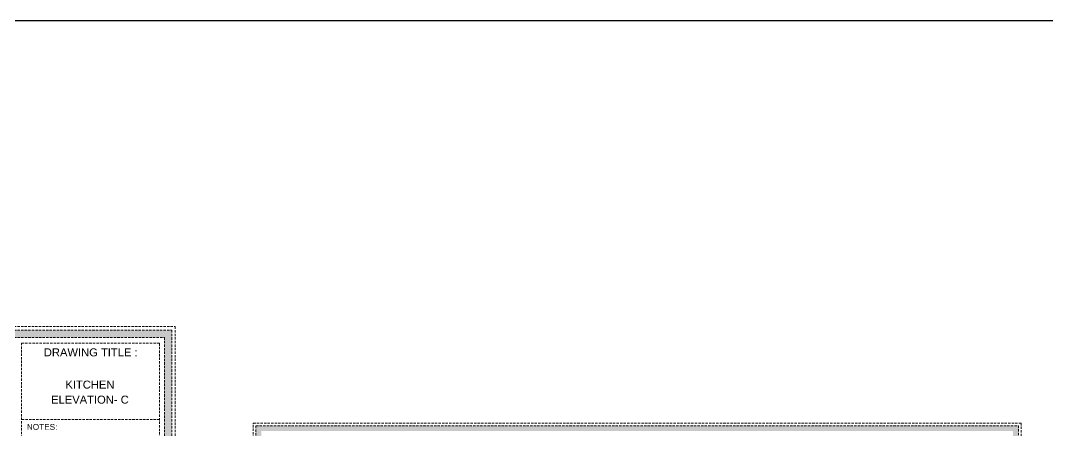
# Model space of a CAD drawing. Header units: millimetres. Extents: x 56222 to 3066687, y -650199 to -121287.
# Drawn here: x 141354.9 to 141787.6, y -185139.6 to -184966.7 of the extents above; entities that cross this region are included whole.
import ezdxf
from ezdxf.enums import TextEntityAlignment as Align

# ---------------------------------------------------------------- set-up
doc = ezdxf.new("R2010")
doc.units = ezdxf.units.MM
doc.header["$MEASUREMENT"] = 0
doc.linetypes.add('DASHEDX2', pattern=[1.5, 1, -0.5])
for name, color, linetype, lineweight in [('Dimension', 10, 'DASHEDX2', 20), ('NAME PLATE', 7, 'Continuous', 25), ('XX~SLAB ( BEAM )~ ( DIM )', 7, 'Continuous', 9)]:
    doc.layers.add(name, color=color, linetype=linetype, lineweight=lineweight)
doc.styles.add('Arial', font='arial.ttf')

msp = doc.modelspace()

# ---------------------------------------------------------------- hatches: boundary and pattern name
at = {"layer": 'Dimension', "true_color": 0xd39e00}
h = msp.add_hatch(color=42, dxfattribs=at)
h.paths.add_polyline_path([(140986.15, -185097.29), (140986.15, -185401.68), (141418.59, -185401.68), (141418.59, -185097.29)])
h.paths.add_polyline_path([(140989.19, -185100.33), (141415.55, -185100.33), (141415.55, -185398.64), (140989.19, -185398.64)], flags=16)
h = msp.add_hatch(color=42, dxfattribs=at)
h.paths.add_polyline_path([(141454.11, -185137.56), (141454.11, -185363.63), (141775.29, -185363.63), (141775.29, -185137.56)])
h.paths.add_polyline_path([(141456.37, -185139.81), (141773.03, -185139.81), (141773.03, -185361.37), (141456.37, -185361.37)], flags=16)

# ---------------------------------------------------------------- linework, layer by layer
at = {"layer": 'Dimension', "color": 42, "true_color": 0xd39e00}
msp.add_line((141413.5, -185134.93, 0.13), (141355.39, -185134.93, 0.13), dxfattribs=at)
at = {"layer": 'Dimension', "color": 42, "true_color": 0xd39e00, "elevation": 0.13}
for points in [[(140984.63, -185095.78), (141420.1, -185095.78), (141420.1, -185403.19), (140984.63, -185403.19)], [(140986.15, -185097.29), (141418.59, -185097.29), (141418.59, -185401.68), (140986.15, -185401.68)], [(140989.19, -185100.33), (141415.55, -185100.33), (141415.55, -185398.64), (140989.19, -185398.64)], [(141355.39, -185396.14), (141355.39, -185102.83), (141413.5, -185102.83), (141413.5, -185396.14)], [(141452.99, -185136.43), (141776.41, -185136.43), (141776.41, -185364.75), (141452.99, -185364.75)], [(141454.11, -185137.56), (141775.29, -185137.56), (141775.29, -185363.63), (141454.11, -185363.63)]]:
    msp.add_lwpolyline(points, close=True, dxfattribs=at)
at = {"layer": 'XX~SLAB ( BEAM )~ ( DIM )', "color": 3, "lineweight": 30}
msp.add_lwpolyline([(139732.46, -184966.74), (142065.68, -184966.74), (142065.68, -185767.3), (139732.46, -185767.3)], close=True, dxfattribs=at)

# ---------------------------------------------------------------- texts
at = {"layer": 'NAME PLATE', "style": 'Arial'}
for s, height, p in [('DRAWING TITLE : ', 3.371, (141385.13, -185108.32, 0.13)), ('KITCHEN', 3.371, (141384.14, -185121.92, 0.13)), ('ELEVATION- C', 3.371, (141384.15, -185128.27, 0.13)), ('NOTES:', 2.477, (141364.01, -185139.3, 0.13))]:
    msp.add_text(s, height=height, dxfattribs=at).set_placement(p, align=Align.CENTER)

doc.saveas('drawing.dxf')
